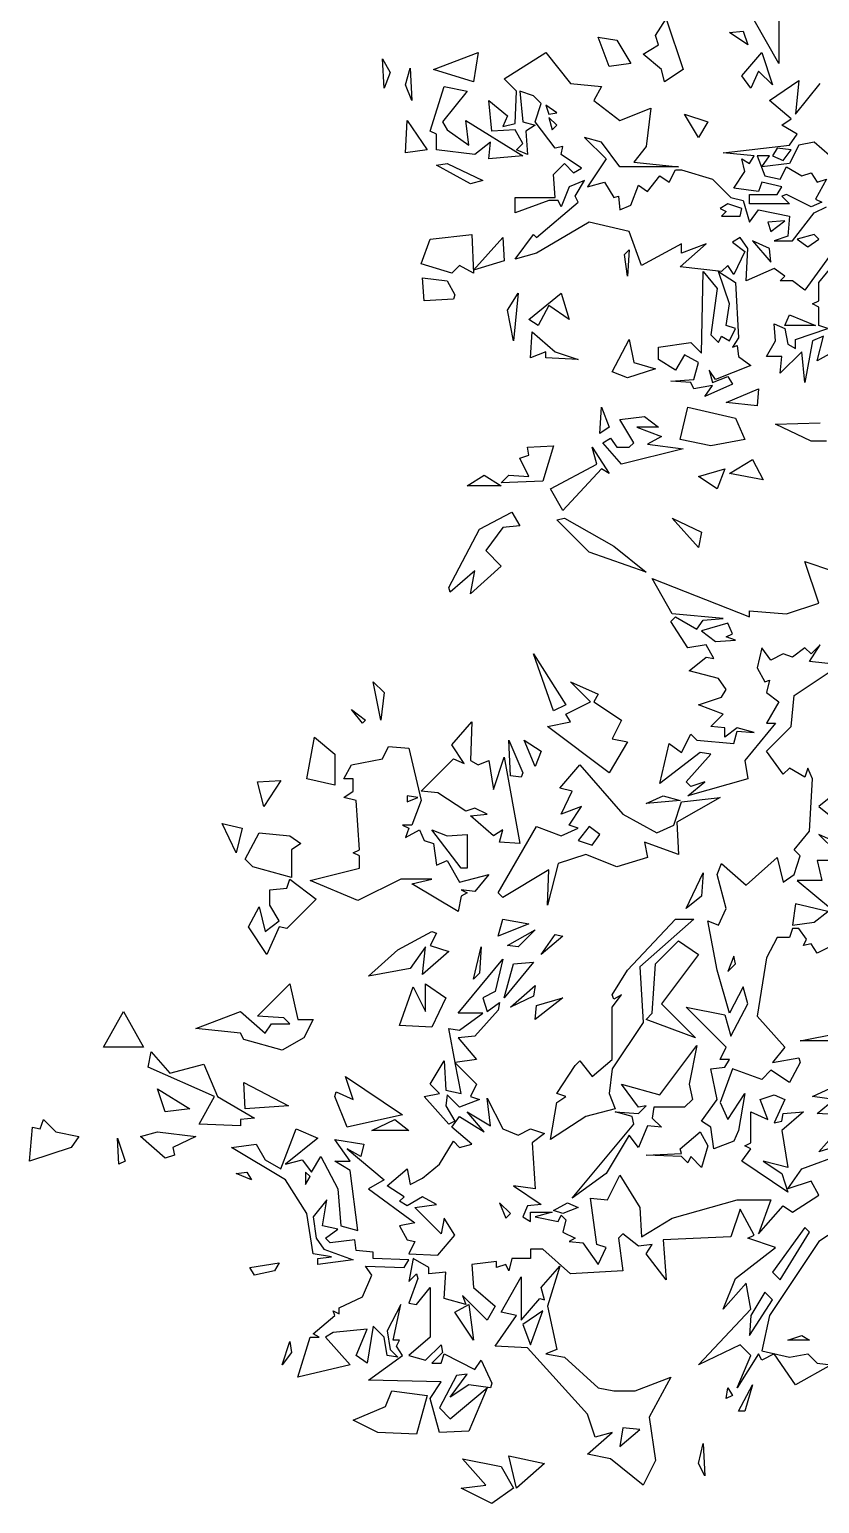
# Model space of a CAD drawing. Header units: millimetres. Extents: x -1920 to 1916, y -1858 to 1858.
# Drawn here: x -1920 to -1439, y -642 to 255 of the extents above; entities that cross this region are included whole.
import ezdxf

# ---------------------------------------------------------------- set-up
doc = ezdxf.new("R2010")
doc.units = ezdxf.units.MM
doc.layers.add('ALMOND-DRAW-PROFILE', color=7, linetype='Continuous', lineweight=25)

msp = doc.modelspace()

# ---------------------------------------------------------------- linework, layer by layer
at = {"layer": 'ALMOND-DRAW-PROFILE'}
for points in [[(-1463.41, 234.84), (-1478.43, 261.12), (-1479.37, 273.33), (-1463.41, 272.39)], [(-1532.88, 223.57), (-1534.75, 231.08), (-1546.02, 240.47), (-1536.63, 246.1), (-1538.51, 251.74), (-1531.94, 262.06), (-1521.61, 231.08)], [(-1482.19, 246.1), (-1493.45, 253.61), (-1485, 254.55)], [(-1566.67, 232.96), (-1573.24, 250.8), (-1561.98, 248.92), (-1553.53, 234.84)], [(-1703.72, 219.82), (-1704.66, 237.66), (-1699.96, 229.21)], [(-1649.27, 223.57), (-1673.68, 231.08), (-1646.46, 241.41)], [(-1480.31, 219.82), (-1485.94, 227.33), (-1473.74, 241.41), (-1467.17, 221.7), (-1475.62, 230.15)], [(-1686.82, 212.31), (-1690.58, 221.7), (-1687.76, 232.02)], [(-1639.89, 176.64), (-1638.95, 186.97), (-1648.34, 179.46), (-1671.8, 182.27), (-1671.8, 191.66), (-1675.56, 193.54), (-1667.11, 220.76), (-1653.03, 217.94), (-1668.05, 199.17), (-1665.23, 194.48), (-1652.09, 185.09), (-1653.97, 200.11), (-1619.24, 178.52)], [(-1603.28, 203.86), (-1598.58, 204.8), (-1605.16, 209.49)], [(-1690.58, 180.4), (-1689.64, 200.11), (-1677.43, 182.27)], [(-1601.4, 194.48), (-1598.58, 197.29), (-1603.28, 201.99)], [(-1512.23, 189.78), (-1520.67, 203.86), (-1506.59, 199.17)], [(-1460.6, 175.7), (-1455.9, 182.27), (-1464.35, 183.21), (-1467.17, 178.52)], [(-1651.15, 161.62), (-1671.8, 172.89), (-1665.23, 173.82), (-1643.64, 163.5)], [(-1498.15, 141.91), (-1486.88, 141.91), (-1485.94, 146.6), (-1494.39, 149.42), (-1499.08, 146.6), (-1495.33, 144.73)], [(-1468.11, 132.52), (-1459.66, 139.09), (-1469.98, 138.15)], [(-1662.42, 107.18), (-1681.19, 112.81), (-1675.56, 127.83), (-1650.21, 130.64), (-1649.27, 107.18), (-1657.72, 111.87)], [(-1649.27, 109.05), (-1631.44, 128.77), (-1630.5, 114.69)], [(-1468.11, 113.75), (-1469.05, 122.2), (-1479.37, 126.89)], [(-1445.58, 123.14), (-1439.01, 127.83), (-1441.82, 130.64), (-1452.15, 127.83)], [(-1555.41, 105.3), (-1557.28, 118.44), (-1554.47, 121.26)], [(-1508.47, 32.08), (-1503.78, 38.65), (-1515.04, 36.78), (-1516.92, 40.53), (-1529.12, 41.47), (-1515.04, 42.41), (-1512.23, 52.73), (-1520.67, 57.43), (-1526.31, 48.04), (-1536.63, 54.61), (-1536.63, 62.12), (-1516.92, 64.94), (-1510.35, 58.37), (-1509.41, 108.12), (-1500.96, 97.79), (-1504.72, 69.63), (-1500.02, 64.94), (-1498.15, 68.69), (-1493.45, 65.88), (-1489.7, 73.38), (-1495.33, 75.26), (-1493.45, 88.4), (-1500.02, 108.12), (-1489.7, 101.55), (-1487.82, 67.75), (-1491.57, 62.12), (-1488.76, 63.06), (-1487.82, 56.49), (-1480.31, 50.86), (-1501.9, 42.41), (-1505.65, 48.04), (-1503.78, 40.53), (-1494.39, 44.29), (-1491.57, 39.59)], [(-1679.31, 90.28), (-1680.25, 104.36), (-1665.23, 102.48), (-1660.54, 94.04), (-1661.48, 91.22)], [(-1624.87, 65.88), (-1628.62, 84.65), (-1622.05, 94.97)], [(-1609.85, 75.26), (-1615.48, 79.02), (-1595.77, 94.97), (-1591.08, 79.02), (-1603.28, 87.47)], [(-1459.66, 75.26), (-1456.84, 81.83), (-1440.89, 75.26)], [(-1585.44, 54.61), (-1605.16, 55.55), (-1605.16, 59.3), (-1614.54, 55.55), (-1613.6, 71.51), (-1599.52, 59.3)], [(-1555.41, 43.35), (-1564.79, 47.1), (-1554.47, 66.81), (-1551.65, 52.73), (-1538.51, 48.98)], [(-1476.56, 26.45), (-1495.33, 28.33), (-1475.62, 36.78)], [(-1572.3, 9.55), (-1571.36, 25.51), (-1566.67, 13.31)], [(-1559.16, -9.22), (-1570.42, 3.92), (-1565.73, 6.74), (-1561.98, 1.11), (-1554.47, 1.11), (-1551.65, 3.92), (-1560.1, 18), (-1545.08, 19.88), (-1536.63, 13.31), (-1549.77, 13.31), (-1534.75, 7.68), (-1543.2, 2.98), (-1521.61, 0.17)], [(-1504.72, 2.04), (-1523.49, 5.8), (-1518.8, 25.51), (-1489.7, 18.94), (-1484.07, 5.8)], [(-1632.38, -20.48), (-1627.68, -15.79), (-1615.48, -16.73), (-1621.11, -5.46), (-1615.48, -3.59), (-1616.42, 1.11), (-1600.46, 2.04), (-1607.03, -19.55)], [(-1594.83, -37.38), (-1602.34, -24.24), (-1574.18, -9.22), (-1577, 1.11), (-1566.67, -14.85), (-1571.36, -12.04)], [(-1472.8, -18.61), (-1493.45, -14.85), (-1479.37, -6.4)], [(-1653.03, -22.36), (-1642.7, -15.79), (-1632.38, -22.36)], [(-1500.96, -24.24), (-1512.23, -16.73), (-1496.27, -12.04)], [(-1651.15, -88.07), (-1648.34, -73.99), (-1663.35, -87.13), (-1664.29, -84.31), (-1645.52, -48.64), (-1625.81, -38.32), (-1621.11, -46.77), (-1631.44, -47.71), (-1641.76, -61.79), (-1632.38, -71.17)], [(-1544.14, -74.93), (-1578.87, -62.72), (-1598.58, -43.01), (-1593.89, -42.07), (-1563.85, -58.97)], [(-1512.23, -59.91), (-1528.18, -42.07), (-1510.35, -50.52)], [(-1501.9, -117.17), (-1489.7, -116.23), (-1495.33, -114.35), (-1491.57, -112.48), (-1494.39, -105.9), (-1510.35, -110.6)], [(-1600.46, -159.41), (-1612.67, -124.68), (-1592.95, -155.65)], [(-1705.6, -165.04), (-1710.29, -141.57), (-1703.72, -148.15)], [(-1566.67, -196.96), (-1604.22, -168.8), (-1590.14, -165.98), (-1592.95, -161.29), (-1577.93, -153.78), (-1590.14, -141.57), (-1573.24, -149.08), (-1576.06, -153.78), (-1559.16, -165.04), (-1564.79, -176.31), (-1555.41, -178.18)], [(-1716.86, -166.92), (-1723.43, -158.47), (-1714.98, -165.04)], [(-1621.11, -240.14), (-1633.32, -239.2), (-1631.44, -231.69), (-1637.07, -235.44), (-1651.15, -223.24), (-1640.83, -222.3), (-1648.34, -218.55), (-1653.97, -220.42), (-1670.86, -209.16), (-1681.19, -208.22), (-1661.48, -188.51), (-1654.91, -191.33), (-1662.42, -180.06), (-1650.21, -165.98), (-1651.15, -189.45), (-1646.46, -192.26), (-1639.89, -189.45), (-1637.07, -207.28), (-1630.5, -187.57)], [(-1733.76, -204.47), (-1750.65, -200.71), (-1745.96, -175.37), (-1733.76, -185.69)], [(-1626.75, -198.83), (-1627.68, -177.24), (-1619.24, -196.96), (-1620.17, -199.77)], [(-1611.73, -193.2), (-1618.3, -177.24), (-1607.97, -183.82)], [(-1658.66, -281.44), (-1686.82, -264.54), (-1674.62, -261.73), (-1693.39, -261.73), (-1719.68, -274.87), (-1748.77, -262.67), (-1718.74, -255.16), (-1718.74, -247.65), (-1722.49, -245.77), (-1718.74, -243.89), (-1720.61, -213.85), (-1728.12, -211.98), (-1722.49, -208.22), (-1722.49, -200.71), (-1728.12, -200.71), (-1723.43, -192.26), (-1704.66, -188.51), (-1700.9, -181), (-1688.7, -181.94), (-1681.19, -213.85), (-1686.82, -228.87), (-1692.45, -228.87), (-1688.7, -230.75), (-1690.58, -236.38), (-1682.13, -231.69), (-1679.31, -238.26), (-1673.68, -240.14), (-1671.8, -253.28), (-1665.23, -250.46), (-1657.72, -263.6), (-1639.89, -258.91), (-1648.34, -269.24), (-1656.78, -268.3), (-1653.03, -270.17), (-1656.78, -272.05)], [(-1604.22, -277.68), (-1603.28, -256.09), (-1631.44, -272.99), (-1634.26, -270.17), (-1610.79, -229.81), (-1595.77, -235.44), (-1585.44, -230.75), (-1591.08, -228.87), (-1583.57, -217.61), (-1595.77, -222.3), (-1589.2, -208.22), (-1596.71, -206.34), (-1584.5, -192.26), (-1558.22, -222.3), (-1537.57, -233.57), (-1527.24, -228.87), (-1522.55, -214.79), (-1499.08, -211.98), (-1525.37, -227), (-1524.43, -246.71), (-1545.08, -239.2), (-1543.2, -248.58), (-1561.98, -254.22), (-1580.75, -246.71), (-1597.65, -252.34)], [(-1776.94, -217.61), (-1780.69, -202.59), (-1766.61, -201.65)], [(-1689.64, -214.79), (-1683.07, -211.98), (-1689.64, -211.04)], [(-1544.14, -215.73), (-1533.82, -211.04), (-1523.49, -213.85)], [(-1793.83, -245.77), (-1802.28, -227.93), (-1790.08, -230.75)], [(-1656.78, -255.16), (-1674.62, -231.69), (-1665.23, -235.44), (-1653.03, -234.5), (-1653.03, -255.16)], [(-1577, -241.08), (-1572.3, -234.5), (-1578.87, -229.81), (-1585.44, -238.26)], [(-1760.04, -260.79), (-1783.51, -254.22), (-1788.2, -249.52), (-1779.75, -233.57), (-1760.98, -235.44), (-1754.41, -240.14), (-1760.04, -243.89)], [(-1519.74, -279.56), (-1509.41, -257.97), (-1510.35, -272.05)], [(-1775.06, -307.72), (-1786.32, -290.83), (-1779.75, -278.62), (-1776, -293.64), (-1767.55, -287.07), (-1773.18, -277.68), (-1773.18, -268.3), (-1762.86, -267.36), (-1760.98, -261.73), (-1745.02, -273.93), (-1762.86, -291.76), (-1767.55, -290.83)], [(-1454.97, -289.89), (-1441.82, -288.01), (-1433.38, -281.44), (-1453.09, -276.75)], [(-1634.26, -296.46), (-1631.44, -286.13), (-1615.48, -288.95)], [(-1602.34, -420.36), (-1598.58, -397.84), (-1592.95, -394.08), (-1598.58, -392.2), (-1587.32, -375.31), (-1584.5, -372.49), (-1577, -381.88), (-1564.79, -371.55), (-1564.79, -339.64), (-1559.16, -332.13), (-1563.85, -334.94), (-1564.79, -332.13), (-1555.41, -317.11), (-1526.31, -286.13), (-1515.04, -286.13), (-1547.9, -315.23), (-1546.02, -349.02), (-1564.79, -377.19), (-1566.67, -392.2), (-1562.91, -401.59), (-1580.75, -406.28)], [(-1713.1, -320.86), (-1695.27, -304.91), (-1674.62, -293.64), (-1671.8, -294.58), (-1675.56, -302.09), (-1664.29, -305.84), (-1680.25, -319.93), (-1678.37, -303.03), (-1687.76, -316.17)], [(-1628.62, -302.09), (-1611.73, -292.7), (-1622.05, -303.03)], [(-1607.97, -307.72), (-1599.52, -295.52), (-1594.83, -296.46)], [(-1649.27, -322.74), (-1644.58, -303.03), (-1645.52, -318.99)], [(-1514.1, -358.41), (-1544.14, -347.15), (-1540.39, -343.39), (-1538.51, -313.35), (-1524.43, -299.27), (-1512.23, -307.72), (-1534.75, -337.76)], [(-1660.36, -373.41), (-1664.29, -352.78), (-1657.72, -353.72), (-1643.64, -343.39), (-1658.66, -343.39), (-1631.44, -310.54), (-1636.13, -330.25), (-1643.64, -334.01), (-1640.83, -342.45), (-1633.32, -336.82), (-1634.26, -341.52), (-1648.34, -357.47), (-1658.66, -358.41), (-1647.4, -371.55)], [(-1630.5, -334.01), (-1624.87, -313.35), (-1612.67, -312.42)], [(-1494.39, -318.05), (-1489.7, -313.35), (-1490.64, -308.66)], [(-1765.67, -365.92), (-1789.14, -359.35), (-1791.02, -355.6), (-1818.24, -352.78), (-1791.02, -342.45), (-1776, -355.6), (-1772.24, -349.96), (-1760.98, -349.96), (-1764.73, -346.21), (-1780.69, -345.27), (-1760.98, -325.56), (-1756.28, -347.15), (-1746.9, -347.15), (-1752.53, -358.41)], [(-1694.33, -350.9), (-1685.88, -327.43), (-1678.37, -342.45), (-1678.37, -325.56), (-1666.17, -334.01), (-1674.62, -351.84)], [(-1626.75, -339.64), (-1611.73, -326.5), (-1612.67, -333.07)], [(-1611.73, -347.15), (-1610.79, -338.7), (-1594.83, -334.01)], [(-1874.56, -364.04), (-1862.36, -342.45), (-1850.15, -364.04)], [(-1450.27, -360.29), (-1426.81, -355.6), (-1418.36, -360.29)], [(-1816.36, -410.98), (-1806.97, -394.08), (-1847.34, -376.25), (-1845.46, -366.86), (-1834.2, -380), (-1813.54, -374.37), (-1805.1, -394.08), (-1782.57, -407.22), (-1791.02, -408.16), (-1791.02, -411.92)], [(-1589.2, -456.03), (-1551.65, -410.98), (-1552.59, -406.28), (-1562.91, -403.47), (-1548.83, -404.41), (-1544.14, -399.71), (-1548.83, -400.65), (-1559.16, -386.57), (-1535.69, -393.14), (-1513.16, -363.1), (-1517.86, -386.57), (-1515.98, -395.96), (-1520.67, -400.65), (-1539.45, -400.65), (-1540.39, -407.22), (-1534.75, -412.86), (-1543.2, -411.92), (-1548.83, -425.06), (-1554.47, -417.55), (-1568.55, -441.02)], [(-1664.29, -410.98), (-1679.31, -394.08), (-1669.93, -392.2), (-1675.56, -386.57), (-1667.11, -372.49), (-1666.17, -390.33), (-1656.78, -392.2), (-1660.32, -373.65), (-1647.4, -386.57), (-1651.15, -394.08), (-1645.52, -395.96), (-1657.72, -400.65), (-1665.23, -393.14), (-1666.17, -399.71), (-1660.54, -409.1)], [(-1788.2, -401.59), (-1789.14, -385.63), (-1761.92, -399.71)], [(-1726.25, -412.86), (-1733.76, -394.08), (-1732.82, -391.27), (-1722.49, -395.96), (-1727.19, -381.88), (-1692.45, -405.35)], [(-1837.01, -403.47), (-1841.71, -389.39), (-1821.99, -401.59)], [(-1457.78, -452.28), (-1485.94, -433.51), (-1480.31, -426), (-1484.07, -424.12), (-1480.31, -422.24), (-1480.31, -403.47), (-1469.98, -408.16), (-1474.68, -395.96), (-1466.23, -393.14), (-1459.66, -395.96), (-1466.23, -410.04), (-1461.54, -409.1), (-1460.6, -404.41), (-1448.39, -403.47), (-1461.54, -414.73), (-1457.78, -437.26), (-1472.8, -433.51), (-1461.54, -441.02)], [(-1919.62, -433.51), (-1917.74, -412.86), (-1913.05, -413.79), (-1911.17, -408.16), (-1903.66, -415.67), (-1889.58, -418.49), (-1894.27, -425.06)], [(-1711.23, -414.73), (-1697.15, -408.16), (-1688.7, -414.73)], [(-1439.01, -427.87), (-1424.93, -411.92), (-1408.97, -418.49)], [(-1865.17, -435.38), (-1866.11, -419.43), (-1861.42, -433.51)], [(-1837.01, -431.63), (-1852.03, -418.49), (-1841.71, -415.67), (-1818.24, -418.49), (-1832.32, -425.06), (-1831.38, -429.75)], [(-1510.35, -437.26), (-1516.92, -430.69), (-1518.8, -434.45), (-1522.55, -430.69), (-1544.14, -429.75), (-1522.55, -428.81), (-1523.49, -426), (-1511.29, -415.67), (-1506.59, -424.12)], [(-1784.45, -444.77), (-1793.83, -441.02), (-1787.26, -440.08)], [(-1751.59, -447.59), (-1748.77, -442.89), (-1751.59, -440.08)], [(-1629.56, -468.24), (-1626.75, -465.42), (-1633.32, -458.85)], [(-1594.83, -465.42), (-1600.46, -463.54), (-1592.01, -458.85), (-1585.44, -461.67)], [(-1462.48, -505.79), (-1444.64, -476.69), (-1447.46, -473.87), (-1467.17, -501.09)], [(-1782.57, -502.97), (-1785.38, -498.28), (-1767.55, -495.46), (-1770.36, -500.15)], [(-1546.02, -630.63), (-1565.73, -614.67), (-1579.81, -611.86), (-1564.79, -598.72), (-1575.12, -601.53), (-1579.81, -587.45), (-1616.42, -547.09), (-1636.13, -546.15), (-1622.99, -527.38), (-1632.38, -525.5), (-1620.17, -503.91), (-1620.17, -530.19), (-1608.91, -517.05), (-1606.09, -517.99), (-1607.97, -510.48), (-1596.71, -497.34), (-1604.22, -521.74), (-1598.58, -548.03), (-1605.16, -550.84), (-1593.89, -552.72), (-1573.24, -571.49), (-1563.85, -573.37), (-1550.71, -573.37), (-1529.12, -564.92), (-1542.26, -589.33), (-1538.51, -615.61)], [(-1481.25, -539.58), (-1467.17, -517.99), (-1471.86, -513.29), (-1480.31, -527.38)], [(-1649.27, -542.39), (-1660.54, -525.5), (-1652.09, -520.8)], [(-1614.54, -545.21), (-1607.03, -524.56), (-1619.24, -533.01)], [(-1765.67, -557.41), (-1760.98, -543.33), (-1760.04, -549.9)], [(-1457.78, -542.39), (-1449.33, -539.58), (-1444.64, -542.39)], [(-1707.47, -598.72), (-1722.49, -591.21), (-1702.78, -582.76), (-1699.02, -573.37), (-1677.43, -576.19), (-1684.01, -599.65)], [(-1495.33, -578.06), (-1494.39, -571.49), (-1491.57, -576.19)], [(-1487.82, -585.57), (-1479.37, -569.62), (-1484.07, -585.57)], [(-1560.1, -607.16), (-1547.9, -596.84), (-1558.22, -595.9)], [(-1508.47, -625), (-1512.23, -617.49), (-1509.41, -605.29)], [(-1638.01, -641.9), (-1656.78, -632.51), (-1641.76, -630.63), (-1655.84, -614.67), (-1632.38, -619.37), (-1624.87, -632.51)], [(-1622.99, -632.51), (-1627.68, -612.8), (-1606.09, -617.49)]]:
    msp.add_lwpolyline(points, close=True, dxfattribs=at)
for points in [[(-1432.44, 117.5), (-1447.46, 96.85), (-1454.97, 102.48), (-1462.48, 102.48), (-1459.66, 105.3), (-1466.23, 109.99), (-1483.13, 102.48), (-1482.19, 122.2), (-1486.88, 128.77), (-1491.57, 125.95), (-1484.07, 120.32), (-1490.64, 106.24), (-1494.39, 111.87), (-1498.15, 108.12), (-1523.49, 110.93), (-1507.53, 125.01), (-1522.55, 119.38), (-1522.55, 125.01), (-1546.96, 111.87), (-1554.47, 132.52), (-1578.87, 138.15), (-1610.79, 119.38), (-1623.93, 115.63), (-1612.67, 130.64), (-1610.79, 128.77), (-1585.44, 150.36), (-1587.32, 154.11), (-1581.69, 163.5), (-1591.08, 159.74), (-1595.77, 147.54), (-1597.65, 151.3), (-1603.28, 151.3), (-1623.93, 143.79), (-1623.93, 153.17), (-1599.52, 153.17), (-1600.46, 167.25), (-1593.89, 173.82), (-1588.26, 168.19), (-1583.57, 171.01), (-1595.77, 179.46), (-1594.83, 184.15), (-1599.52, 183.21), (-1611.73, 199.17), (-1607.97, 210.43), (-1612.67, 215.13), (-1621.11, 217.94), (-1619.24, 199.17), (-1611.73, 197.29), (-1617.36, 193.54), (-1616.42, 179.46), (-1622.99, 182.27), (-1619.24, 186.03), (-1623.93, 194.48), (-1638.01, 193.54), (-1639.89, 212.31), (-1628.62, 202.92), (-1631.44, 196.35), (-1623.93, 198.23), (-1622.99, 217.94), (-1630.5, 225.45), (-1605.16, 241.41), (-1590.14, 222.64), (-1571.36, 220.76), (-1576.06, 212.31), (-1560.1, 200.11), (-1541.32, 207.62), (-1544.14, 184.15), (-1551.65, 174.76), (-1524.43, 171.95), (-1560.1, 171.95), (-1571.36, 186.97), (-1581.69, 189.78), (-1568.55, 176.64), (-1579.81, 159.74), (-1569.49, 162.56), (-1563.85, 153.17), (-1561.04, 154.11), (-1560.1, 145.66), (-1553.53, 148.48), (-1548.83, 160.68), (-1543.2, 156.93), (-1535.69, 166.31), (-1530.06, 162.56), (-1526.31, 170.07), (-1522.55, 170.07), (-1503.78, 164.44), (-1492.51, 153.17), (-1485, 151.3), (-1481.25, 138.15), (-1475.62, 145.66), (-1456.84, 141.91), (-1457.78, 129.71), (-1466.23, 126.89), (-1454.97, 126.89), (-1441.82, 143.79), (-1434.31, 147.54)], [(-1427.74, 174.76), (-1441.82, 186.97), (-1451.21, 185.09), (-1456.84, 173.82), (-1473.74, 171.95), (-1469.05, 178.52), (-1476.56, 178.52), (-1471.86, 166.31), (-1462.48, 164.44), (-1458.72, 171.95), (-1449.33, 166.31), (-1443.7, 168.19), (-1439.95, 162.56), (-1434.31, 164.44), (-1440.89, 152.23), (-1437.13, 150.36), (-1443.7, 147.54), (-1458.72, 155.05), (-1461.54, 154.11), (-1456.84, 149.42), (-1481.25, 149.42), (-1481.25, 155.05), (-1464.35, 155.05), (-1461.54, 159.74), (-1473.74, 162.56), (-1475.62, 156.93), (-1490.64, 158.81), (-1484.07, 169.13), (-1485.94, 176.64), (-1481.25, 173.82), (-1478.43, 178.52), (-1497.21, 180.4), (-1456.84, 185.09), (-1452.15, 191.66), (-1461.54, 197.29), (-1455.9, 201.05), (-1469.05, 212.31), (-1451.21, 224.51), (-1453.09, 203.86), (-1438.07, 222.64)], [(-1423.05, 63.06), (-1439.95, 53.67), (-1436.19, 68.69), (-1442.76, 65.88), (-1447.46, 40.53), (-1449.33, 59.3), (-1462.48, 46.16), (-1461.54, 56.49), (-1470.92, 56.49), (-1465.29, 65.88), (-1466.23, 76.2), (-1459.66, 73.38), (-1457.78, 64), (-1453.09, 61.18), (-1453.09, 66.81), (-1433.38, 73.38), (-1439.01, 75.26), (-1439.01, 86.53), (-1442.76, 88.4), (-1439.01, 90.28), (-1439.01, 101.55), (-1429.62, 112.81)], [(-1434.31, 4.86), (-1443.7, 4.86), (-1465.29, 15.19), (-1438.07, 16.12)], [(-1428.68, -301.15), (-1439.95, -306.78), (-1443.7, -301.15), (-1448.39, -302.09), (-1446.52, -298.34), (-1451.21, -291.76), (-1454.97, -291.76), (-1456.84, -297.4), (-1464.35, -297.4), (-1470.92, -309.6), (-1476.56, -345.27), (-1459.66, -364.04), (-1467.17, -373.43), (-1451.21, -370.61), (-1450.27, -373.43), (-1456.84, -385.63), (-1468.11, -378.12), (-1473.74, -383.76), (-1491.57, -377.19), (-1499.08, -397.84), (-1494.39, -408.16), (-1484.07, -392.2), (-1487.82, -414.73), (-1490.64, -421.3), (-1502.84, -426), (-1504.72, -412.86), (-1510.35, -409.1), (-1500.96, -395.96), (-1504.72, -377.19), (-1496.27, -376.25), (-1493.45, -371.55), (-1499.08, -371.55), (-1495.33, -364.04), (-1519.74, -339.64), (-1496.27, -344.33), (-1492.51, -357.47), (-1482.19, -337.76), (-1485, -327.43), (-1493.45, -343.39), (-1500.96, -317.11), (-1506.59, -287.07), (-1500.02, -289.89), (-1495.33, -279.56), (-1500.96, -258.91), (-1498.15, -252.34), (-1483.13, -265.48), (-1464.35, -248.58), (-1460.6, -263.6), (-1454.03, -258.91), (-1450.27, -247.65), (-1454.03, -243.89), (-1444.64, -232.63), (-1442.76, -200.71), (-1445.58, -194.14), (-1447.46, -199.77), (-1456.84, -194.14), (-1460.6, -197.9), (-1470.92, -183.82), (-1455.9, -168.8), (-1454.03, -150.02), (-1425.87, -131.25), (-1444.64, -129.37), (-1438.07, -119.05), (-1443.7, -124.68), (-1447.46, -120.92), (-1454.97, -126.56), (-1460.6, -124.68), (-1468.11, -128.43), (-1473.74, -120.92), (-1476.56, -133.13), (-1471.86, -141.57), (-1469.05, -140.64), (-1470.92, -148.15), (-1463.41, -153.78), (-1470.92, -166.92), (-1465.29, -166.92), (-1484.07, -189.45), (-1482.19, -200.71), (-1518.8, -211.04), (-1508.47, -202.59), (-1516.92, -205.41), (-1519.74, -202.59), (-1504.72, -185.69), (-1511.29, -184.75), (-1535.69, -203.53), (-1530.06, -179.12), (-1522.55, -184.75), (-1516.92, -173.49), (-1513.16, -177.24), (-1490.64, -179.12), (-1488.76, -171.61), (-1478.43, -172.55), (-1488.76, -169.74), (-1496.27, -175.37), (-1496.27, -169.74), (-1504.72, -168.8), (-1497.21, -161.29), (-1512.23, -155.65), (-1498.15, -150.96), (-1495.33, -146.27), (-1500.02, -139.7), (-1517.86, -135), (-1507.53, -126.56), (-1502.84, -127.49), (-1507.53, -119.05), (-1518.8, -120.92), (-1529.12, -104.97), (-1526.31, -102.15), (-1513.16, -109.66), (-1509.41, -104.03), (-1497.21, -103.09), (-1528.18, -100.27), (-1540.39, -78.68), (-1481.25, -102.15), (-1481.25, -98.39), (-1458.72, -100.27), (-1439.01, -93.7), (-1447.46, -68.36), (-1430.56, -73.99)], [(-1428.68, -209.16), (-1439.01, -217.61), (-1429.62, -225.12)], [(-1422.11, -242.01), (-1439.01, -234.5), (-1428.68, -244.83)], [(-1430.56, -250.46), (-1439.95, -250.46), (-1437.13, -262.67), (-1452.15, -262.67), (-1430.56, -280.5)], [(-1409.91, -406.28), (-1439.95, -404.41), (-1429.62, -395.96), (-1442.76, -394.08), (-1408.03, -378.12)], [(-1401.46, -457.91), (-1439.01, -482.32), (-1469.05, -527.38), (-1473.74, -548.97), (-1456.84, -552.72), (-1445.58, -550.84), (-1439.95, -556.47), (-1431.5, -557.41), (-1453.09, -569.62), (-1466.23, -550.84), (-1473.74, -554.6), (-1475.62, -550.84), (-1488.76, -571.49), (-1480.31, -551.78), (-1486.88, -545.21), (-1512.23, -557.41), (-1480.31, -523.62), (-1483.13, -507.66), (-1497.21, -523.62), (-1489.7, -504.85), (-1465.29, -486.07), (-1482.19, -480.44), (-1478.43, -478.56), (-1486.88, -462.61), (-1492.51, -479.5), (-1533.82, -481.38), (-1531.94, -505.79), (-1544.14, -489.83), (-1540.39, -484.2), (-1548.83, -485.13), (-1558.22, -477.62), (-1561.04, -480.44), (-1558.22, -500.15), (-1590.14, -502.03), (-1607.03, -487.01), (-1614.54, -487.01), (-1614.54, -492.64), (-1625.81, -492.64), (-1627.68, -500.15), (-1629.56, -496.4), (-1635.19, -498.28), (-1635.19, -494.52), (-1650.21, -496.4), (-1649.27, -510.48), (-1636.13, -521.74), (-1640.83, -530.19), (-1655.84, -515.17), (-1653.97, -520.8), (-1667.11, -517.05), (-1666.17, -501.09), (-1676.5, -502.03), (-1676.5, -498.28), (-1685.88, -492.64), (-1688.7, -506.72), (-1684.01, -502.03), (-1683.07, -504.85), (-1688.7, -519.87), (-1684.01, -520.8), (-1675.56, -510.48), (-1675.56, -540.52), (-1688.7, -551.78), (-1678.37, -554.6), (-1668.99, -545.21), (-1668.05, -549.9), (-1674.62, -556.47), (-1668.99, -556.47), (-1667.11, -550.84), (-1648.34, -560.23), (-1644.58, -554.6), (-1638.01, -568.68), (-1638.95, -571.49), (-1652.09, -569.62), (-1663.35, -577.13), (-1653.03, -563.05), (-1659.6, -563.98), (-1669.93, -583.7), (-1663.35, -590.27), (-1640.83, -571.49), (-1652.09, -597.78), (-1669.93, -598.72), (-1675.56, -578.06), (-1668.99, -567.74), (-1713.1, -566.8), (-1692.45, -551.78), (-1696.21, -546.15), (-1694.33, -542.39), (-1698.09, -542.39), (-1693.39, -520.8), (-1701.84, -536.76), (-1699.96, -548.03), (-1695.27, -552.72), (-1701.84, -551.78), (-1703.72, -540.52), (-1710.29, -533.95), (-1714.04, -556.47), (-1720.61, -551.78), (-1714.04, -535.82), (-1734.69, -537.7), (-1739.39, -540.52), (-1724.37, -557.41), (-1756.28, -564.92), (-1748.77, -540.52), (-1743.14, -540.52), (-1746.9, -538.64), (-1733.76, -527.38), (-1734.69, -524.56), (-1730.94, -526.44), (-1730.94, -522.68), (-1716.86, -516.11), (-1711.23, -502.97), (-1714.98, -497.34), (-1691.52, -498.28), (-1688.7, -493.58), (-1710.29, -492.64), (-1710.29, -488.89), (-1720.61, -487.95), (-1721.55, -481.38), (-1736.57, -483.26), (-1739.39, -480.44), (-1731.88, -474.81), (-1741.27, -472.93), (-1738.45, -456.97), (-1746.9, -467.3), (-1745.02, -480.44), (-1740.33, -487.01), (-1722.49, -493.58), (-1744.08, -496.4), (-1744.08, -492.64), (-1735.63, -491.71), (-1746.9, -489.83), (-1750.65, -465.42), (-1763.79, -444.77), (-1796.65, -425.06), (-1781.63, -423.18), (-1776, -432.57), (-1766.61, -438.2), (-1757.22, -413.79), (-1744.08, -419.43), (-1763.79, -435.38), (-1753.47, -432.57), (-1747.84, -440.08), (-1742.2, -430.69), (-1731.88, -450.4), (-1730, -472.93), (-1719.68, -475.75), (-1724.37, -439.14), (-1733.76, -433.51), (-1724.37, -433.51), (-1733.76, -420.36), (-1715.92, -423.18), (-1717.8, -430.69), (-1726.25, -426), (-1703.72, -444.77), (-1713.1, -450.4), (-1684.94, -471.05), (-1694.33, -472.93), (-1689.64, -481.38), (-1684.94, -482.32), (-1688.7, -489.83), (-1670.86, -490.77), (-1660.54, -478.56), (-1667.11, -468.24), (-1668.99, -477.62), (-1684.94, -461.67), (-1671.8, -459.79), (-1680.25, -455.1), (-1689.64, -460.73), (-1694.33, -457.91), (-1691.52, -455.1), (-1701.84, -448.53), (-1689.64, -438.2), (-1687.76, -447.59), (-1680.25, -443.83), (-1669.93, -435.38), (-1661.48, -421.3), (-1657.72, -425.06), (-1650.21, -423.18), (-1662.42, -412.86), (-1657.72, -406.28), (-1642.7, -415.67), (-1653.03, -403.47), (-1638.95, -411.92), (-1640.83, -395.02), (-1631.44, -413.79), (-1622.05, -417.55), (-1614.54, -413.79), (-1606.09, -416.61), (-1613.6, -422.24), (-1611.73, -450.4), (-1624.87, -448.53), (-1607.97, -459.79), (-1616.42, -460.73), (-1619.24, -467.3), (-1614.54, -470.12), (-1614.54, -464.48), (-1601.4, -464.48), (-1611.73, -467.3), (-1597.65, -470.12), (-1595.77, -466.36), (-1592.95, -469.18), (-1594.83, -476.69), (-1587.32, -480.44), (-1591.08, -482.32), (-1582.63, -483.26), (-1573.24, -496.4), (-1568.55, -486.07), (-1574.18, -484.2), (-1577.93, -456.03), (-1567.61, -456.97), (-1560.1, -441.95), (-1547.9, -461.67), (-1546.96, -479.5), (-1528.18, -468.24), (-1488.76, -456.97), (-1468.11, -456.97), (-1475.62, -477.62), (-1460.6, -460.73), (-1454.97, -464.48), (-1439.01, -454.16), (-1443.7, -445.71), (-1457.78, -450.4), (-1449.33, -438.2), (-1398.64, -419.43)]]:
    msp.add_lwpolyline(points, dxfattribs=at)

doc.saveas('drawing.dxf')
